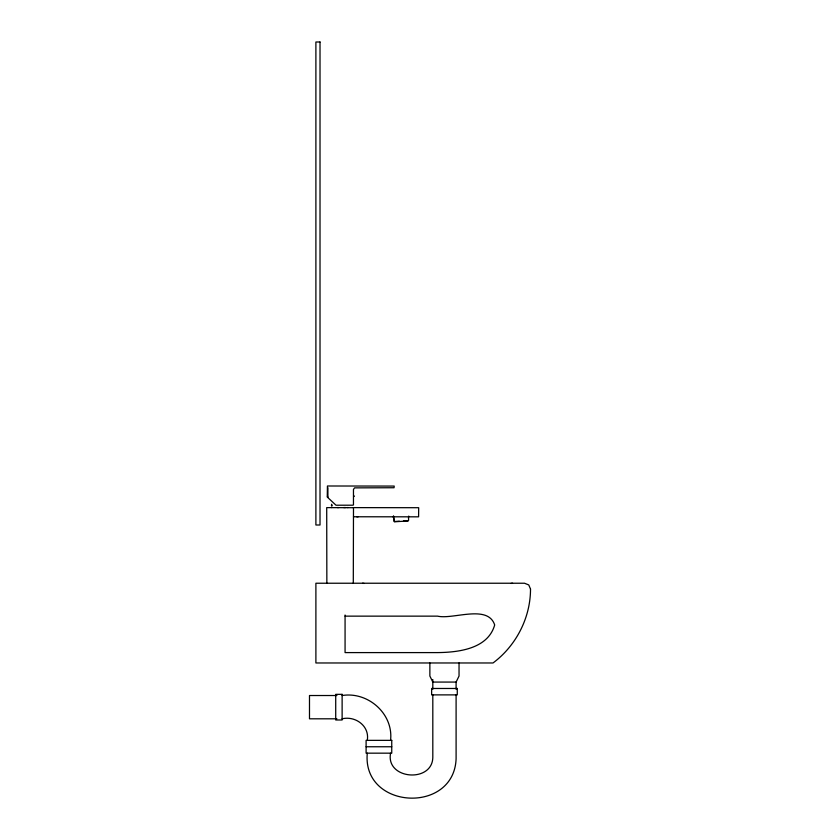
<?xml version="1.0" encoding="UTF-8"?>
<svg xmlns="http://www.w3.org/2000/svg" width="840" height="840" viewBox="0 0 840 840"><rect width="100%" height="100%" fill="white"/><g stroke="black" fill="none" stroke-linecap="round" stroke-linejoin="round"><path stroke-width="1.26" d="M393.341 516.274L392.763 516.852M331.422 505.858L331.685 504.221M332 505.995L332.105 505.229M353.294 583.233L353.493 507.623L418.677 507.707L418.593 516.831L353.493 516.768M456.099 689.273L456.099 682.07L459.039 676.032L459.039 662.97M510.993 583.433L512.547 583.233M343.718 507.549L345.524 507.549M347.571 507.549L348.033 507.549M408.461 518.038L408.733 516.075M394.81 521.472L399.357 521.199M403.463 520.957L408.114 520.684M394.821 521.766L408.135 520.968M327.327 497.06L327.905 497.06M352.59 505.207L336 505.207L327.905 497.648L327.905 487.736M338.541 507.57L337.428 507.549M356.769 516.789L358.113 516.789M345.072 616.14L437.556 616.14C453.086 619.794 487.83 604.023 494.687 624.96C487.967 648.858 458.598 652.365 437.556 652.596L345.072 652.596L345.072 615.006M456.099 682.07L432.81 682.07L429.87 676.032L429.87 662.97M336.903 695.52L309.488 695.52L309.488 718.809L336.903 718.809M342.122 695.52C368.014 691.32 393.624 713.843 390.569 740.355M342.122 718.809C355.435 715.617 369.81 726.086 367.28 740.355M366.104 746.76L391.745 746.76M331.517 507.549L331.779 507.549M362.565 583.233L364.119 583.433M326.855 583.233L326.707 507.623L353.462 507.707M408.608 520.475L408.555 518.028M394.055 518.889L394.296 521.798L393.582 516.002M456.099 694.88L456.099 758.772C453.999 814.58 361.988 809.582 367.28 753.165M432.81 679.518L432.81 689.273M432.81 694.88L432.81 757.239C432.548 783.258 385.476 779.615 390.569 753.165M354.207 495.915L354.207 496.471M353.462 505.029L353.462 489.489L354.543 487.872L394.055 487.736L394.202 486.077L327.432 485.993L327.264 496.818M530.513 589.061C530.513 617.851 516.054 645.813 493.017 662.97L315.893 662.97L315.893 583.233L524.528 583.233L528.759 584.934L530.513 589.061M320.019 42L315.893 42L315.893 525L320.019 525L320.019 42M457.275 688.475L431.634 688.475L431.634 694.88L457.275 694.88L457.275 688.475M342.122 694.344L335.717 694.344L335.717 719.985L342.122 719.985L342.122 694.344M391.745 740.355L366.104 740.355L366.104 753.165L391.745 753.165L391.745 740.355"/></g></svg>
